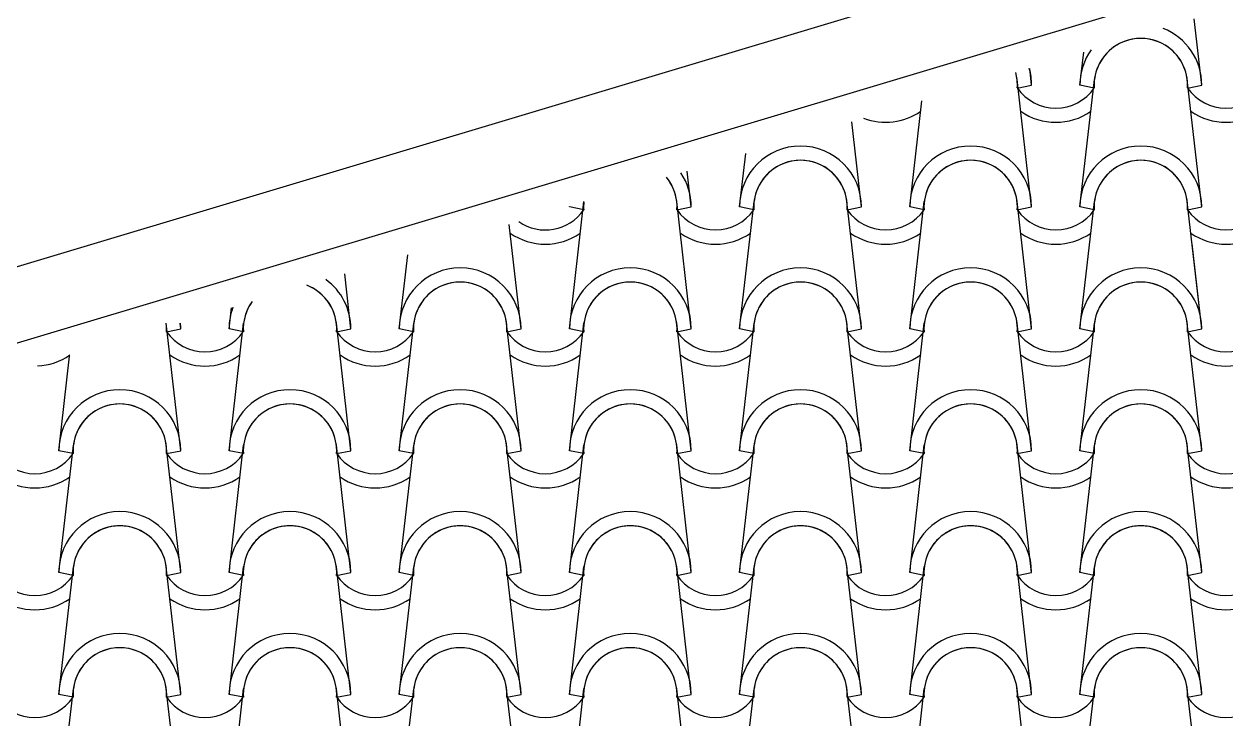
# Model space of a CAD drawing. Header units: millimetres. Extents: x -255 to 41745, y 236 to 29936.
# Drawn here: x 24328 to 25561, y 25630 to 26343 of the extents above; entities that cross this region are included whole.
import ezdxf

# ---------------------------------------------------------------- set-up
doc = ezdxf.new("R2010")
doc.units = ezdxf.units.MM
doc.layers.add('1', color=1, linetype='Continuous')
doc.layers.add('CALIDADES', color=7, linetype='Continuous')

msp = doc.modelspace()

# ---------------------------------------------------------------- linework, layer by layer
at = {"layer": '1'}
for p, q in [((25535.8, 26280.6), (25528.1, 26348.4)), ((25535.8, 26280.6), (25528.1, 26348.4)), ((25410.8, 26280.6), (25414.7, 26314.3)), ((25410.8, 26280.6), (25414.7, 26314.3)), ((25361.3, 26280.6), (25359.3, 26297.7)), ((25361.3, 26280.6), (25359.3, 26297.7)), ((25361.3, 26155.6), (25346.4, 26286.3)), ((25361.3, 26155.6), (25346.4, 26286.3)), ((25346.6, 26277.6), (25361.3, 26280.6)), ((25346.6, 26277.6), (25361.3, 26280.6)), ((25346.6, 26277.6), (25361.3, 26280.6)), ((25346.6, 26277.6), (25361.3, 26280.6)), ((25410.8, 26155.6), (25425.7, 26286.3)), ((25410.8, 26155.6), (25425.7, 26286.3)), ((25425.5, 26277.6), (25410.8, 26280.6)), ((25425.5, 26277.6), (25410.8, 26280.6)), ((25425.5, 26277.6), (25410.8, 26280.6)), ((25425.5, 26277.6), (25410.8, 26280.6)), ((25535.8, 26155.6), (25520.9, 26286.3)), ((25535.8, 26155.6), (25520.9, 26286.3)), ((25521.1, 26277.6), (25535.8, 26280.6)), ((25521.1, 26277.6), (25535.8, 26280.6)), ((25521.1, 26277.6), (25535.8, 26280.6)), ((25521.1, 26277.6), (25535.8, 26280.6)), ((25236.3, 26155.6), (25248.8, 26264.6)), ((25236.3, 26155.6), (25248.8, 26264.6)), ((25186.8, 26155.6), (25176.8, 26243)), ((25186.8, 26155.6), (25176.8, 26243)), ((25061.8, 26155.6), (25068.1, 26210.3)), ((25061.8, 26155.6), (25068.1, 26210.3)), ((25012.3, 26155.6), (25008.1, 26192.4)), ((25012.3, 26155.6), (25008.1, 26192.4)), ((24887.3, 26030.6), (24902.2, 26161.3)), ((24887.3, 26030.6), (24902.2, 26161.3)), ((24887.3, 26155.6), (24887.4, 26156.1)), ((24887.3, 26155.6), (24887.4, 26156.1)), ((24902, 26152.6), (24887.3, 26155.6)), ((24902, 26152.6), (24887.3, 26155.6)), ((24902, 26152.6), (24887.3, 26155.6)), ((24902, 26152.6), (24887.3, 26155.6)), ((25012.3, 26030.6), (24997.4, 26161.3)), ((25012.3, 26030.6), (24997.4, 26161.3)), ((24997.6, 26152.6), (25012.3, 26155.6)), ((24997.6, 26152.6), (25012.3, 26155.6)), ((24997.6, 26152.6), (25012.3, 26155.6)), ((24997.6, 26152.6), (25012.3, 26155.6)), ((25061.8, 26030.6), (25076.7, 26161.3)), ((25061.8, 26030.6), (25076.7, 26161.3)), ((25076.5, 26152.6), (25061.8, 26155.6)), ((25076.5, 26152.6), (25061.8, 26155.6)), ((25076.5, 26152.6), (25061.8, 26155.6)), ((25076.5, 26152.6), (25061.8, 26155.6)), ((25186.8, 26030.6), (25171.9, 26161.3)), ((25186.8, 26030.6), (25171.9, 26161.3)), ((25172.1, 26152.6), (25186.8, 26155.6)), ((25172.1, 26152.6), (25186.8, 26155.6)), ((25172.1, 26152.6), (25186.8, 26155.6)), ((25172.1, 26152.6), (25186.8, 26155.6)), ((25236.3, 26030.6), (25251.2, 26161.3)), ((25236.3, 26030.6), (25251.2, 26161.3)), ((25251, 26152.6), (25236.3, 26155.6)), ((25251, 26152.6), (25236.3, 26155.6)), ((25251, 26152.6), (25236.3, 26155.6)), ((25251, 26152.6), (25236.3, 26155.6)), ((25361.3, 26030.6), (25346.4, 26161.3)), ((25361.3, 26030.6), (25346.4, 26161.3)), ((25346.6, 26152.6), (25361.3, 26155.6)), ((25346.6, 26152.6), (25361.3, 26155.6)), ((25346.6, 26152.6), (25361.3, 26155.6)), ((25346.6, 26152.6), (25361.3, 26155.6)), ((25410.8, 26030.6), (25425.7, 26161.3)), ((25410.8, 26030.6), (25425.7, 26161.3)), ((25425.5, 26152.6), (25410.8, 26155.6)), ((25425.5, 26152.6), (25410.8, 26155.6)), ((25425.5, 26152.6), (25410.8, 26155.6)), ((25425.5, 26152.6), (25410.8, 26155.6)), ((25535.8, 26030.6), (25520.9, 26161.3)), ((25535.8, 26030.6), (25520.9, 26161.3)), ((25521.1, 26152.6), (25535.8, 26155.6)), ((25521.1, 26152.6), (25535.8, 26155.6)), ((25521.1, 26152.6), (25535.8, 26155.6)), ((25521.1, 26152.6), (25535.8, 26155.6)), ((24837.8, 26030.6), (24825.6, 26137.6)), ((25535.8, 26030.6), (25525.9, 26117.6)), ((24712.8, 26030.6), (24721.5, 26106.4)), ((24663.3, 26030.6), (24656.9, 26087)), ((24538.3, 26030.6), (24540.8, 26052.2)), ((24538.3, 26030.6), (24540.8, 26052.2)), ((24488.8, 25905.6), (24473.9, 26036.3)), ((24474.1, 26027.6), (24488.8, 26030.6)), ((24474.1, 26027.6), (24488.8, 26030.6)), ((24474.1, 26027.6), (24488.8, 26030.6)), ((24488.8, 26030.6), (24488.1, 26036.4)), ((24488.8, 26030.6), (24488.1, 26036.4)), ((24538.3, 25905.6), (24553.2, 26036.3)), ((24553, 26027.6), (24538.3, 26030.6)), ((24553, 26027.6), (24538.3, 26030.6)), ((24553, 26027.6), (24538.3, 26030.6)), ((24663.3, 25905.6), (24648.4, 26036.3)), ((24648.6, 26027.6), (24663.3, 26030.6)), ((24648.6, 26027.6), (24663.3, 26030.6)), ((24648.6, 26027.6), (24663.3, 26030.6)), ((24712.8, 25905.6), (24727.7, 26036.3)), ((24727.5, 26027.6), (24712.8, 26030.6)), ((24727.5, 26027.6), (24712.8, 26030.6)), ((24727.5, 26027.6), (24712.8, 26030.6)), ((24837.8, 25905.6), (24822.9, 26036.3)), ((24823.1, 26027.6), (24837.8, 26030.6)), ((24823.1, 26027.6), (24837.8, 26030.6)), ((24823.1, 26027.6), (24837.8, 26030.6)), ((24887.3, 25905.6), (24902.2, 26036.3)), ((24902, 26027.6), (24887.3, 26030.6)), ((24902, 26027.6), (24887.3, 26030.6)), ((24902, 26027.6), (24887.3, 26030.6)), ((24902, 26027.6), (24887.3, 26030.6)), ((24902, 26027.6), (24887.3, 26030.6)), ((25012.3, 25905.6), (24997.4, 26036.3)), ((24997.6, 26027.6), (25012.3, 26030.6)), ((24997.6, 26027.6), (25012.3, 26030.6)), ((24997.6, 26027.6), (25012.3, 26030.6)), ((24997.6, 26027.6), (25012.3, 26030.6)), ((24997.6, 26027.6), (25012.3, 26030.6)), ((25061.8, 25905.6), (25076.7, 26036.3)), ((25076.5, 26027.6), (25061.8, 26030.6)), ((25076.5, 26027.6), (25061.8, 26030.6)), ((25076.5, 26027.6), (25061.8, 26030.6)), ((25076.5, 26027.6), (25061.8, 26030.6)), ((25076.5, 26027.6), (25061.8, 26030.6)), ((25186.8, 25905.6), (25171.9, 26036.3)), ((25172.1, 26027.6), (25186.8, 26030.6)), ((25172.1, 26027.6), (25186.8, 26030.6)), ((25172.1, 26027.6), (25186.8, 26030.6)), ((25172.1, 26027.6), (25186.8, 26030.6)), ((25172.1, 26027.6), (25186.8, 26030.6)), ((25236.3, 25905.6), (25251.2, 26036.3)), ((25251, 26027.6), (25236.3, 26030.6)), ((25251, 26027.6), (25236.3, 26030.6)), ((25251, 26027.6), (25236.3, 26030.6)), ((25251, 26027.6), (25236.3, 26030.6)), ((25251, 26027.6), (25236.3, 26030.6)), ((25361.3, 25905.6), (25346.4, 26036.3)), ((25346.6, 26027.6), (25361.3, 26030.6)), ((25346.6, 26027.6), (25361.3, 26030.6)), ((25346.6, 26027.6), (25361.3, 26030.6)), ((25346.6, 26027.6), (25361.3, 26030.6)), ((25346.6, 26027.6), (25361.3, 26030.6)), ((25410.8, 25905.6), (25425.7, 26036.3)), ((25425.5, 26027.6), (25410.8, 26030.6)), ((25425.5, 26027.6), (25410.8, 26030.6)), ((25425.5, 26027.6), (25410.8, 26030.6)), ((25425.5, 26027.6), (25410.8, 26030.6)), ((25425.5, 26027.6), (25410.8, 26030.6)), ((25535.8, 25905.6), (25520.9, 26036.3)), ((25521.1, 26027.6), (25535.8, 26030.6)), ((25521.1, 26027.6), (25535.8, 26030.6)), ((25521.1, 26027.6), (25535.8, 26030.6)), ((25521.1, 26027.6), (25535.8, 26030.6)), ((25521.1, 26027.6), (25535.8, 26030.6)), ((24363.8, 25905.6), (24374.8, 26002.4)), ((24363.8, 25780.6), (24378.7, 25911.3)), ((24488.8, 25780.6), (24473.9, 25911.3)), ((24538.3, 25780.6), (24553.2, 25911.3)), ((24663.3, 25780.6), (24648.4, 25911.3)), ((24712.8, 25780.6), (24727.7, 25911.3)), ((24837.8, 25780.6), (24822.9, 25911.3)), ((24887.3, 25780.6), (24902.2, 25911.3)), ((25012.3, 25780.6), (24997.4, 25911.3)), ((25061.8, 25780.6), (25076.7, 25911.3)), ((25186.8, 25780.6), (25171.9, 25911.3)), ((25236.3, 25780.6), (25251.2, 25911.3)), ((25361.3, 25780.6), (25346.4, 25911.3)), ((25410.8, 25780.6), (25425.7, 25911.3)), ((25535.8, 25780.6), (25520.9, 25911.3)), ((24378.5, 25902.6), (24363.8, 25905.6)), ((24378.5, 25902.6), (24363.8, 25905.6)), ((24474.1, 25902.6), (24488.8, 25905.6)), ((24474.1, 25902.6), (24488.8, 25905.6)), ((24553, 25902.6), (24538.3, 25905.6)), ((24553, 25902.6), (24538.3, 25905.6)), ((24648.6, 25902.6), (24663.3, 25905.6)), ((24648.6, 25902.6), (24663.3, 25905.6)), ((24727.5, 25902.6), (24712.8, 25905.6)), ((24727.5, 25902.6), (24712.8, 25905.6)), ((24823.1, 25902.6), (24837.8, 25905.6)), ((24823.1, 25902.6), (24837.8, 25905.6)), ((24902, 25902.6), (24887.3, 25905.6)), ((24902, 25902.6), (24887.3, 25905.6)), ((24997.6, 25902.6), (25012.3, 25905.6)), ((24997.6, 25902.6), (25012.3, 25905.6)), ((25076.5, 25902.6), (25061.8, 25905.6)), ((25076.5, 25902.6), (25061.8, 25905.6)), ((25172.1, 25902.6), (25186.8, 25905.6)), ((25172.1, 25902.6), (25186.8, 25905.6)), ((25251, 25902.6), (25236.3, 25905.6)), ((25251, 25902.6), (25236.3, 25905.6)), ((25346.6, 25902.6), (25361.3, 25905.6)), ((25346.6, 25902.6), (25361.3, 25905.6)), ((25425.5, 25902.6), (25410.8, 25905.6)), ((25425.5, 25902.6), (25410.8, 25905.6)), ((25521.1, 25902.6), (25535.8, 25905.6)), ((25521.1, 25902.6), (25535.8, 25905.6)), ((24363.8, 25655.6), (24378.7, 25786.3)), ((24488.8, 25655.6), (24473.9, 25786.3)), ((24538.3, 25655.6), (24553.2, 25786.3)), ((24663.3, 25655.6), (24648.4, 25786.3)), ((24712.8, 25655.6), (24727.7, 25786.3)), ((24837.8, 25655.6), (24822.9, 25786.3)), ((24887.3, 25655.6), (24902.2, 25786.3)), ((25012.3, 25655.6), (24997.4, 25786.3)), ((25061.8, 25655.6), (25076.7, 25786.3)), ((25186.8, 25655.6), (25171.9, 25786.3)), ((25236.3, 25655.6), (25251.2, 25786.3)), ((25361.3, 25655.6), (25346.4, 25786.3)), ((25410.8, 25655.6), (25425.7, 25786.3)), ((25535.8, 25655.6), (25520.9, 25786.3)), ((24378.5, 25777.6), (24363.8, 25780.6)), ((24378.5, 25777.6), (24363.8, 25780.6)), ((24474.1, 25777.6), (24488.8, 25780.6)), ((24474.1, 25777.6), (24488.8, 25780.6)), ((24553, 25777.6), (24538.3, 25780.6)), ((24553, 25777.6), (24538.3, 25780.6)), ((24648.6, 25777.6), (24663.3, 25780.6)), ((24648.6, 25777.6), (24663.3, 25780.6)), ((24727.5, 25777.6), (24712.8, 25780.6)), ((24727.5, 25777.6), (24712.8, 25780.6)), ((24823.1, 25777.6), (24837.8, 25780.6)), ((24823.1, 25777.6), (24837.8, 25780.6)), ((24902, 25777.6), (24887.3, 25780.6)), ((24902, 25777.6), (24887.3, 25780.6)), ((24997.6, 25777.6), (25012.3, 25780.6)), ((24997.6, 25777.6), (25012.3, 25780.6)), ((25076.5, 25777.6), (25061.8, 25780.6)), ((25076.5, 25777.6), (25061.8, 25780.6)), ((25172.1, 25777.6), (25186.8, 25780.6)), ((25172.1, 25777.6), (25186.8, 25780.6)), ((25251, 25777.6), (25236.3, 25780.6)), ((25251, 25777.6), (25236.3, 25780.6)), ((25346.6, 25777.6), (25361.3, 25780.6)), ((25346.6, 25777.6), (25361.3, 25780.6)), ((25425.5, 25777.6), (25410.8, 25780.6)), ((25425.5, 25777.6), (25410.8, 25780.6)), ((25521.1, 25777.6), (25535.8, 25780.6)), ((25521.1, 25777.6), (25535.8, 25780.6)), ((24363.8, 25530.6), (24378.7, 25661.3)), ((24488.8, 25530.6), (24473.9, 25661.3)), ((24538.3, 25530.6), (24553.2, 25661.3)), ((24663.3, 25530.6), (24648.4, 25661.3)), ((24712.8, 25530.6), (24727.7, 25661.3)), ((24837.8, 25530.6), (24822.9, 25661.3)), ((24887.3, 25530.6), (24902.2, 25661.3)), ((25012.3, 25530.6), (24997.4, 25661.3)), ((25061.8, 25530.6), (25076.7, 25661.3)), ((25186.8, 25530.6), (25171.9, 25661.3)), ((25236.3, 25530.6), (25251.2, 25661.3)), ((25361.3, 25530.6), (25346.4, 25661.3)), ((25410.8, 25530.6), (25425.7, 25661.3)), ((25535.8, 25530.6), (25520.9, 25661.3)), ((24378.5, 25652.6), (24363.8, 25655.6)), ((24378.5, 25652.6), (24363.8, 25655.6)), ((24474.1, 25652.6), (24488.8, 25655.6)), ((24474.1, 25652.6), (24488.8, 25655.6)), ((24553, 25652.6), (24538.3, 25655.6)), ((24553, 25652.6), (24538.3, 25655.6)), ((24648.6, 25652.6), (24663.3, 25655.6)), ((24648.6, 25652.6), (24663.3, 25655.6)), ((24727.5, 25652.6), (24712.8, 25655.6)), ((24727.5, 25652.6), (24712.8, 25655.6)), ((24823.1, 25652.6), (24837.8, 25655.6)), ((24823.1, 25652.6), (24837.8, 25655.6)), ((24902, 25652.6), (24887.3, 25655.6)), ((24902, 25652.6), (24887.3, 25655.6)), ((24997.6, 25652.6), (25012.3, 25655.6)), ((24997.6, 25652.6), (25012.3, 25655.6)), ((25076.5, 25652.6), (25061.8, 25655.6)), ((25076.5, 25652.6), (25061.8, 25655.6)), ((25172.1, 25652.6), (25186.8, 25655.6)), ((25172.1, 25652.6), (25186.8, 25655.6)), ((25251, 25652.6), (25236.3, 25655.6)), ((25251, 25652.6), (25236.3, 25655.6)), ((25346.6, 25652.6), (25361.3, 25655.6)), ((25346.6, 25652.6), (25361.3, 25655.6)), ((25425.5, 25652.6), (25410.8, 25655.6)), ((25425.5, 25652.6), (25410.8, 25655.6)), ((25521.1, 25652.6), (25535.8, 25655.6)), ((25521.1, 25652.6), (25535.8, 25655.6))]:
    msp.add_line(p, q, dxfattribs=at)
for centre, radius, start, end in [((25473.3, 26280.6), 62.5, 0, 68.6326), ((25473.3, 26280.6), 62.5, 0, 68.6326), ((25473.3, 26280.6), 62.5, 0, 68.6326), ((25473.3, 26280.6), 62.5, 0, 68.6326), ((25473.3, 26280.6), 47.9, 356.4887, 183.5113), ((25473.3, 26280.6), 47.9, 356.4887, 183.5113), ((25473.3, 26280.6), 47.9, 356.4887, 183.5113), ((25473.3, 26280.6), 47.9, 356.4887, 183.5113), ((25473.3, 26280.6), 47.9, 6.838, 173.162), ((25473.3, 26280.6), 47.9, 6.838, 173.162), ((25473.3, 26280.6), 62.5, 144.7659, 180), ((25473.3, 26280.6), 62.5, 144.7659, 180), ((25473.3, 26280.6), 62.5, 144.7659, 180), ((25473.3, 26280.6), 62.5, 144.7659, 180), ((25298.8, 26280.6), 47.9, 6.838, 15.5784), ((25298.8, 26280.6), 47.9, 356.4887, 15.5784), ((25298.8, 26280.6), 47.9, 356.4887, 15.5784), ((25298.8, 26280.6), 47.9, 6.838, 15.5784), ((25298.8, 26280.6), 47.9, 356.4887, 15.5784), ((25298.8, 26280.6), 47.9, 356.4887, 15.5784), ((25298.8, 26280.6), 62.5, 0, 15.8399), ((25298.8, 26280.6), 62.5, 0, 15.8399), ((25298.8, 26280.6), 62.5, 0, 15.8399), ((25298.8, 26280.6), 62.5, 0, 15.8399), ((25386.1, 26304.9), 47.9, 214.756, 325.244), ((25386.1, 26304.9), 47.9, 214.756, 325.244), ((25386.1, 26304.9), 47.9, 214.756, 325.244), ((25386.1, 26304.9), 47.9, 214.756, 325.244), ((25560.6, 26304.9), 47.9, 214.756, 325.244), ((25560.6, 26304.9), 47.9, 214.756, 325.244), ((25560.6, 26304.9), 47.9, 214.756, 325.244), ((25560.6, 26304.9), 47.9, 214.756, 325.244), ((25211.6, 26304.9), 62.5, 248.8414, 305.0692), ((25211.6, 26304.9), 62.5, 248.8414, 305.0692), ((25386.1, 26304.9), 62.5, 234.9308, 305.0692), ((25386.1, 26304.9), 62.5, 234.9308, 305.0692), ((25560.6, 26304.9), 62.5, 234.9308, 305.0692), ((25560.6, 26304.9), 62.5, 234.9308, 305.0692), ((25124.3, 26155.6), 62.5, 0, 180), ((25124.3, 26155.6), 62.5, 0, 180), ((25124.3, 26155.6), 62.5, 0, 180), ((25124.3, 26155.6), 62.5, 0, 180), ((25298.8, 26155.6), 62.5, 0, 180), ((25298.8, 26155.6), 62.5, 0, 180), ((25298.8, 26155.6), 62.5, 0, 180), ((25298.8, 26155.6), 62.5, 0, 180), ((25473.3, 26155.6), 62.5, 0, 180), ((25473.3, 26155.6), 62.5, 0, 180), ((25473.3, 26155.6), 62.5, 0, 180), ((25473.3, 26155.6), 62.5, 0, 180), ((25124.3, 26155.6), 47.9, 356.4887, 183.5113), ((25124.3, 26155.6), 47.9, 356.4887, 183.5113), ((25124.3, 26155.6), 47.9, 356.4887, 183.5113), ((25124.3, 26155.6), 47.9, 356.4887, 183.5113), ((25124.3, 26155.6), 47.9, 6.838, 173.162), ((25124.3, 26155.6), 47.9, 6.838, 173.162), ((25298.8, 26155.6), 47.9, 356.4887, 183.5113), ((25298.8, 26155.6), 47.9, 356.4887, 183.5113), ((25298.8, 26155.6), 47.9, 356.4887, 183.5113), ((25298.8, 26155.6), 47.9, 356.4887, 183.5113), ((25298.8, 26155.6), 47.9, 6.838, 173.162), ((25298.8, 26155.6), 47.9, 6.838, 173.162), ((25473.3, 26155.6), 47.9, 356.4887, 183.5113), ((25473.3, 26155.6), 47.9, 356.4887, 183.5113), ((25473.3, 26155.6), 47.9, 356.4887, 183.5113), ((25473.3, 26155.6), 47.9, 356.4887, 183.5113), ((25473.3, 26155.6), 47.9, 6.838, 173.162), ((25473.3, 26155.6), 47.9, 6.838, 173.162), ((24949.8, 26155.6), 62.5, 0, 33.9211), ((24949.8, 26155.6), 62.5, 0, 33.9211), ((24949.8, 26155.6), 62.5, 0, 33.9211), ((24949.8, 26155.6), 62.5, 0, 33.9211), ((24949.8, 26155.6), 47.9, 6.838, 39.4163), ((24949.8, 26155.6), 47.9, 6.838, 39.4163), ((24949.8, 26155.6), 47.9, 356.4887, 39.4163), ((24949.8, 26155.6), 47.9, 356.4887, 39.4163), ((24949.8, 26155.6), 47.9, 356.4887, 39.4163), ((24949.8, 26155.6), 47.9, 356.4887, 39.4163), ((24949.8, 26155.6), 62.5, 179.4774, 180), ((24949.8, 26155.6), 62.5, 179.4774, 180), ((24949.8, 26155.6), 62.5, 179.4774, 180), ((24949.8, 26155.6), 62.5, 179.4774, 180), ((24949.8, 26155.6), 47.9, 173.9821, 183.5113), ((24949.8, 26155.6), 47.9, 173.9821, 183.5113), ((24949.8, 26155.6), 47.9, 173.9821, 183.5113), ((24949.8, 26155.6), 47.9, 173.9821, 183.5113), ((24862.6, 26179.9), 47.9, 235.3144, 325.244), ((24862.6, 26179.9), 47.9, 235.3144, 325.244), ((25037.1, 26179.9), 47.9, 214.756, 325.244), ((25037.1, 26179.9), 47.9, 214.756, 325.244), ((25037.1, 26179.9), 47.9, 214.756, 325.244), ((25037.1, 26179.9), 47.9, 214.756, 325.244), ((25211.6, 26179.9), 47.9, 214.756, 325.244), ((25211.6, 26179.9), 47.9, 214.756, 325.244), ((25211.6, 26179.9), 47.9, 214.756, 325.244), ((25211.6, 26179.9), 47.9, 214.756, 325.244), ((25386.1, 26179.9), 47.9, 214.756, 325.244), ((25386.1, 26179.9), 47.9, 214.756, 325.244), ((25386.1, 26179.9), 47.9, 214.756, 325.244), ((25386.1, 26179.9), 47.9, 214.756, 325.244), ((25560.6, 26179.9), 47.9, 214.756, 325.244), ((25560.6, 26179.9), 47.9, 214.756, 325.244), ((25560.6, 26179.9), 47.9, 214.756, 325.244), ((25560.6, 26179.9), 47.9, 214.756, 325.244), ((24862.6, 26179.9), 62.5, 234.9308, 305.0692), ((25037.1, 26179.9), 62.5, 234.9308, 305.0692), ((25037.1, 26179.9), 62.5, 234.9308, 305.0692), ((25211.6, 26179.9), 62.5, 234.9308, 305.0692), ((25211.6, 26179.9), 62.5, 234.9308, 305.0692), ((25386.1, 26179.9), 62.5, 234.9308, 305.0692), ((25386.1, 26179.9), 62.5, 234.9308, 305.0692), ((25560.6, 26179.9), 62.5, 234.9308, 305.0692), ((25560.6, 26179.9), 62.5, 234.9308, 305.0692), ((24775.3, 26030.6), 62.5, 0, 180), ((24775.3, 26030.6), 62.5, 0, 180), ((24775.3, 26030.6), 62.5, 0, 180), ((24949.8, 26030.6), 62.5, 0, 180), ((24949.8, 26030.6), 62.5, 0, 180), ((24949.8, 26030.6), 62.5, 0, 180), ((24949.8, 26030.6), 62.5, 0, 180), ((24949.8, 26030.6), 62.5, 0, 180), ((25124.3, 26030.6), 62.5, 0, 180), ((25124.3, 26030.6), 62.5, 0, 180), ((25124.3, 26030.6), 62.5, 0, 180), ((25124.3, 26030.6), 62.5, 0, 180), ((25124.3, 26030.6), 62.5, 0, 180), ((25298.8, 26030.6), 62.5, 0, 180), ((25298.8, 26030.6), 62.5, 0, 180), ((25298.8, 26030.6), 62.5, 0, 180), ((25298.8, 26030.6), 62.5, 0, 180), ((25298.8, 26030.6), 62.5, 0, 180), ((25473.3, 26030.6), 62.5, 0, 180), ((25473.3, 26030.6), 62.5, 0, 180), ((25473.3, 26030.6), 62.5, 0, 180), ((25473.3, 26030.6), 62.5, 0, 180), ((25473.3, 26030.6), 62.5, 0, 180), ((24600.8, 26030.6), 62.5, 0, 54.0824), ((24600.8, 26030.6), 62.5, 0, 54.0824), ((24600.8, 26030.6), 62.5, 0, 54.0824), ((24600.8, 26030.6), 47.9, 356.4887, 69.0649), ((24600.8, 26030.6), 47.9, 356.4887, 69.0649), ((24600.8, 26030.6), 47.9, 356.4887, 69.0649), ((24600.8, 26030.6), 47.9, 6.838, 69.0649), ((24775.3, 26030.6), 47.9, 356.4887, 183.5113), ((24775.3, 26030.6), 47.9, 356.4887, 183.5113), ((24775.3, 26030.6), 47.9, 356.4887, 183.5113), ((24775.3, 26030.6), 47.9, 6.838, 173.162), ((24949.8, 26030.6), 47.9, 356.4887, 183.5113), ((24949.8, 26030.6), 47.9, 356.4887, 183.5113), ((24949.8, 26030.6), 47.9, 356.4887, 183.5113), ((24949.8, 26030.6), 47.9, 356.4887, 183.5113), ((24949.8, 26030.6), 47.9, 356.4887, 183.5113), ((24949.8, 26030.6), 47.9, 6.838, 173.162), ((24949.8, 26030.6), 47.9, 6.838, 173.162), ((25124.3, 26030.6), 47.9, 356.4887, 183.5113), ((25124.3, 26030.6), 47.9, 356.4887, 183.5113), ((25124.3, 26030.6), 47.9, 356.4887, 183.5113), ((25124.3, 26030.6), 47.9, 356.4887, 183.5113), ((25124.3, 26030.6), 47.9, 356.4887, 183.5113), ((25124.3, 26030.6), 47.9, 6.838, 173.162), ((25124.3, 26030.6), 47.9, 6.838, 173.162), ((25298.8, 26030.6), 47.9, 356.4887, 183.5113), ((25298.8, 26030.6), 47.9, 356.4887, 183.5113), ((25298.8, 26030.6), 47.9, 356.4887, 183.5113), ((25298.8, 26030.6), 47.9, 356.4887, 183.5113), ((25298.8, 26030.6), 47.9, 356.4887, 183.5113), ((25298.8, 26030.6), 47.9, 6.838, 173.162), ((25298.8, 26030.6), 47.9, 6.838, 173.162), ((25473.3, 26030.6), 47.9, 356.4887, 183.5113), ((25473.3, 26030.6), 47.9, 356.4887, 183.5113), ((25473.3, 26030.6), 47.9, 356.4887, 183.5113), ((25473.3, 26030.6), 47.9, 356.4887, 183.5113), ((25473.3, 26030.6), 47.9, 356.4887, 183.5113), ((25473.3, 26030.6), 47.9, 6.838, 173.162), ((25473.3, 26030.6), 47.9, 6.838, 173.162), ((24600.8, 26030.6), 47.9, 144.3336, 183.5113), ((24600.8, 26030.6), 47.9, 144.3336, 183.5113), ((24600.8, 26030.6), 47.9, 144.3336, 183.5113), ((24600.8, 26030.6), 47.9, 144.3336, 173.162), ((24600.8, 26030.6), 62.5, 159.3161, 180), ((24600.8, 26030.6), 62.5, 159.3161, 180), ((24600.8, 26030.6), 62.5, 159.3161, 180), ((24426.3, 26030.6), 47.9, 356.4887, 1.9527), ((24426.3, 26030.6), 47.9, 356.4887, 1.9527), ((24426.3, 26030.6), 47.9, 356.4887, 1.9527), ((24426.3, 26030.6), 62.5, 0, 5.4458), ((24426.3, 26030.6), 62.5, 0, 5.4458), ((24426.3, 26030.6), 62.5, 0, 5.4458), ((24513.6, 26054.9), 47.9, 214.756, 325.244), ((24513.6, 26054.9), 47.9, 214.756, 325.244), ((24513.6, 26054.9), 47.9, 214.756, 325.244), ((24688.1, 26054.9), 47.9, 214.756, 325.244), ((24688.1, 26054.9), 47.9, 214.756, 325.244), ((24688.1, 26054.9), 47.9, 214.756, 325.244), ((24862.6, 26054.9), 47.9, 214.756, 325.244), ((24862.6, 26054.9), 47.9, 214.756, 325.244), ((24862.6, 26054.9), 47.9, 214.756, 325.244), ((25037.1, 26054.9), 47.9, 214.756, 325.244), ((25037.1, 26054.9), 47.9, 214.756, 325.244), ((25037.1, 26054.9), 47.9, 214.756, 325.244), ((25037.1, 26054.9), 47.9, 214.756, 325.244), ((25037.1, 26054.9), 47.9, 214.756, 325.244), ((25211.6, 26054.9), 47.9, 214.756, 325.244), ((25211.6, 26054.9), 47.9, 214.756, 325.244), ((25211.6, 26054.9), 47.9, 214.756, 325.244), ((25211.6, 26054.9), 47.9, 214.756, 325.244), ((25211.6, 26054.9), 47.9, 214.756, 325.244), ((25386.1, 26054.9), 47.9, 214.756, 325.244), ((25386.1, 26054.9), 47.9, 214.756, 325.244), ((25386.1, 26054.9), 47.9, 214.756, 325.244), ((25386.1, 26054.9), 47.9, 214.756, 325.244), ((25386.1, 26054.9), 47.9, 214.756, 325.244), ((25560.6, 26054.9), 47.9, 214.756, 325.244), ((25560.6, 26054.9), 47.9, 214.756, 325.244), ((25560.6, 26054.9), 47.9, 214.756, 325.244), ((25560.6, 26054.9), 47.9, 214.756, 325.244), ((25560.6, 26054.9), 47.9, 214.756, 325.244), ((24339.1, 26054.9), 62.5, 272.5561, 305.0692), ((24513.6, 26054.9), 62.5, 234.9308, 305.0692), ((24688.1, 26054.9), 62.5, 234.9308, 305.0692), ((24862.6, 26054.9), 62.5, 234.9308, 305.0692), ((25037.1, 26054.9), 62.5, 234.9308, 305.0692), ((25037.1, 26054.9), 62.5, 234.9308, 305.0692), ((25211.6, 26054.9), 62.5, 234.9308, 305.0692), ((25211.6, 26054.9), 62.5, 234.9308, 305.0692), ((25386.1, 26054.9), 62.5, 234.9308, 305.0692), ((25386.1, 26054.9), 62.5, 234.9308, 305.0692), ((25560.6, 26054.9), 62.5, 234.9308, 305.0692), ((25560.6, 26054.9), 62.5, 234.9308, 305.0692), ((24426.3, 25905.6), 62.5, 0, 180), ((24426.3, 25905.6), 62.5, 0, 180), ((24600.8, 25905.6), 62.5, 0, 180), ((24600.8, 25905.6), 62.5, 0, 180), ((24775.3, 25905.6), 62.5, 0, 180), ((24775.3, 25905.6), 62.5, 0, 180), ((24949.8, 25905.6), 62.5, 0, 180), ((24949.8, 25905.6), 62.5, 0, 180), ((25124.3, 25905.6), 62.5, 0, 180), ((25124.3, 25905.6), 62.5, 0, 180), ((25298.8, 25905.6), 62.5, 0, 180), ((25298.8, 25905.6), 62.5, 0, 180), ((25473.3, 25905.6), 62.5, 0, 180), ((25473.3, 25905.6), 62.5, 0, 180), ((24426.3, 25905.6), 47.9, 356.4887, 183.5113), ((24426.3, 25905.6), 47.9, 356.4887, 183.5113), ((24426.3, 25905.6), 47.9, 6.838, 173.162), ((24600.8, 25905.6), 47.9, 356.4887, 183.5113), ((24600.8, 25905.6), 47.9, 356.4887, 183.5113), ((24600.8, 25905.6), 47.9, 6.838, 173.162), ((24775.3, 25905.6), 47.9, 356.4887, 183.5113), ((24775.3, 25905.6), 47.9, 356.4887, 183.5113), ((24775.3, 25905.6), 47.9, 6.838, 173.162), ((24949.8, 25905.6), 47.9, 356.4887, 183.5113), ((24949.8, 25905.6), 47.9, 356.4887, 183.5113), ((24949.8, 25905.6), 47.9, 6.838, 173.162), ((25124.3, 25905.6), 47.9, 356.4887, 183.5113), ((25124.3, 25905.6), 47.9, 356.4887, 183.5113), ((25124.3, 25905.6), 47.9, 6.838, 173.162), ((25298.8, 25905.6), 47.9, 356.4887, 183.5113), ((25298.8, 25905.6), 47.9, 356.4887, 183.5113), ((25298.8, 25905.6), 47.9, 6.838, 173.162), ((25473.3, 25905.6), 47.9, 356.4887, 183.5113), ((25473.3, 25905.6), 47.9, 356.4887, 183.5113), ((25473.3, 25905.6), 47.9, 6.838, 173.162), ((24339.1, 25929.9), 47.9, 214.756, 325.244), ((24339.1, 25929.9), 47.9, 214.756, 325.244), ((24513.6, 25929.9), 47.9, 214.756, 325.244), ((24513.6, 25929.9), 47.9, 214.756, 325.244), ((24688.1, 25929.9), 47.9, 214.756, 325.244), ((24688.1, 25929.9), 47.9, 214.756, 325.244), ((24862.6, 25929.9), 47.9, 214.756, 325.244), ((24862.6, 25929.9), 47.9, 214.756, 325.244), ((25037.1, 25929.9), 47.9, 214.756, 325.244), ((25037.1, 25929.9), 47.9, 214.756, 325.244), ((25211.6, 25929.9), 47.9, 214.756, 325.244), ((25211.6, 25929.9), 47.9, 214.756, 325.244), ((25386.1, 25929.9), 47.9, 214.756, 325.244), ((25386.1, 25929.9), 47.9, 214.756, 325.244), ((25560.6, 25929.9), 47.9, 214.756, 325.244), ((25560.6, 25929.9), 47.9, 214.756, 325.244), ((24339.1, 25929.9), 62.5, 234.9308, 305.0692), ((24513.6, 25929.9), 62.5, 234.9308, 305.0692), ((24688.1, 25929.9), 62.5, 234.9308, 305.0692), ((24862.6, 25929.9), 62.5, 234.9308, 305.0692), ((25037.1, 25929.9), 62.5, 234.9308, 305.0692), ((25211.6, 25929.9), 62.5, 234.9308, 305.0692), ((25386.1, 25929.9), 62.5, 234.9308, 305.0692), ((25560.6, 25929.9), 62.5, 234.9308, 305.0692), ((24426.3, 25780.6), 62.5, 0, 180), ((24426.3, 25780.6), 62.5, 0, 180), ((24600.8, 25780.6), 62.5, 0, 180), ((24600.8, 25780.6), 62.5, 0, 180), ((24775.3, 25780.6), 62.5, 0, 180), ((24775.3, 25780.6), 62.5, 0, 180), ((24949.8, 25780.6), 62.5, 0, 180), ((24949.8, 25780.6), 62.5, 0, 180), ((25124.3, 25780.6), 62.5, 0, 180), ((25124.3, 25780.6), 62.5, 0, 180), ((25298.8, 25780.6), 62.5, 0, 180), ((25298.8, 25780.6), 62.5, 0, 180), ((25473.3, 25780.6), 62.5, 0, 180), ((25473.3, 25780.6), 62.5, 0, 180), ((24426.3, 25780.6), 47.9, 356.4887, 183.5113), ((24426.3, 25780.6), 47.9, 356.4887, 183.5113), ((24426.3, 25780.6), 47.9, 6.838, 173.162), ((24600.8, 25780.6), 47.9, 356.4887, 183.5113), ((24600.8, 25780.6), 47.9, 356.4887, 183.5113), ((24600.8, 25780.6), 47.9, 6.838, 173.162), ((24775.3, 25780.6), 47.9, 356.4887, 183.5113), ((24775.3, 25780.6), 47.9, 356.4887, 183.5113), ((24775.3, 25780.6), 47.9, 6.838, 173.162), ((24949.8, 25780.6), 47.9, 356.4887, 183.5113), ((24949.8, 25780.6), 47.9, 356.4887, 183.5113), ((24949.8, 25780.6), 47.9, 6.838, 173.162), ((25124.3, 25780.6), 47.9, 356.4887, 183.5113), ((25124.3, 25780.6), 47.9, 356.4887, 183.5113), ((25124.3, 25780.6), 47.9, 6.838, 173.162), ((25298.8, 25780.6), 47.9, 356.4887, 183.5113), ((25298.8, 25780.6), 47.9, 356.4887, 183.5113), ((25298.8, 25780.6), 47.9, 6.838, 173.162), ((25473.3, 25780.6), 47.9, 356.4887, 183.5113), ((25473.3, 25780.6), 47.9, 356.4887, 183.5113), ((25473.3, 25780.6), 47.9, 6.838, 173.162), ((24339.1, 25804.9), 47.9, 214.756, 325.244), ((24339.1, 25804.9), 47.9, 214.756, 325.244), ((24513.6, 25804.9), 47.9, 214.756, 325.244), ((24513.6, 25804.9), 47.9, 214.756, 325.244), ((24688.1, 25804.9), 47.9, 214.756, 325.244), ((24688.1, 25804.9), 47.9, 214.756, 325.244), ((24862.6, 25804.9), 47.9, 214.756, 325.244), ((24862.6, 25804.9), 47.9, 214.756, 325.244), ((25037.1, 25804.9), 47.9, 214.756, 325.244), ((25037.1, 25804.9), 47.9, 214.756, 325.244), ((25211.6, 25804.9), 47.9, 214.756, 325.244), ((25211.6, 25804.9), 47.9, 214.756, 325.244), ((25386.1, 25804.9), 47.9, 214.756, 325.244), ((25386.1, 25804.9), 47.9, 214.756, 325.244), ((25560.6, 25804.9), 47.9, 214.756, 325.244), ((25560.6, 25804.9), 47.9, 214.756, 325.244), ((24339.1, 25804.9), 62.5, 234.9308, 305.0692), ((24513.6, 25804.9), 62.5, 234.9308, 305.0692), ((24688.1, 25804.9), 62.5, 234.9308, 305.0692), ((24862.6, 25804.9), 62.5, 234.9308, 305.0692), ((25037.1, 25804.9), 62.5, 234.9308, 305.0692), ((25211.6, 25804.9), 62.5, 234.9308, 305.0692), ((25386.1, 25804.9), 62.5, 234.9308, 305.0692), ((25560.6, 25804.9), 62.5, 234.9308, 305.0692), ((24426.3, 25655.6), 62.5, 0, 180), ((24426.3, 25655.6), 62.5, 0, 180), ((24600.8, 25655.6), 62.5, 0, 180), ((24600.8, 25655.6), 62.5, 0, 180), ((24775.3, 25655.6), 62.5, 0, 180), ((24775.3, 25655.6), 62.5, 0, 180), ((24949.8, 25655.6), 62.5, 0, 180), ((24949.8, 25655.6), 62.5, 0, 180), ((25124.3, 25655.6), 62.5, 0, 180), ((25124.3, 25655.6), 62.5, 0, 180), ((25298.8, 25655.6), 62.5, 0, 180), ((25298.8, 25655.6), 62.5, 0, 180), ((25473.3, 25655.6), 62.5, 0, 180), ((25473.3, 25655.6), 62.5, 0, 180), ((24426.3, 25655.6), 47.9, 356.4887, 183.5113), ((24426.3, 25655.6), 47.9, 356.4887, 183.5113), ((24426.3, 25655.6), 47.9, 6.838, 173.162), ((24600.8, 25655.6), 47.9, 356.4887, 183.5113), ((24600.8, 25655.6), 47.9, 356.4887, 183.5113), ((24600.8, 25655.6), 47.9, 6.838, 173.162), ((24775.3, 25655.6), 47.9, 356.4887, 183.5113), ((24775.3, 25655.6), 47.9, 356.4887, 183.5113), ((24775.3, 25655.6), 47.9, 6.838, 173.162), ((24949.8, 25655.6), 47.9, 356.4887, 183.5113), ((24949.8, 25655.6), 47.9, 356.4887, 183.5113), ((24949.8, 25655.6), 47.9, 6.838, 173.162), ((25124.3, 25655.6), 47.9, 356.4887, 183.5113), ((25124.3, 25655.6), 47.9, 356.4887, 183.5113), ((25124.3, 25655.6), 47.9, 6.838, 173.162), ((25298.8, 25655.6), 47.9, 356.4887, 183.5113), ((25298.8, 25655.6), 47.9, 356.4887, 183.5113), ((25298.8, 25655.6), 47.9, 6.838, 173.162), ((25473.3, 25655.6), 47.9, 356.4887, 183.5113), ((25473.3, 25655.6), 47.9, 356.4887, 183.5113), ((25473.3, 25655.6), 47.9, 6.838, 173.162), ((24339.1, 25679.9), 47.9, 214.756, 325.244), ((24339.1, 25679.9), 47.9, 214.756, 325.244), ((24513.6, 25679.9), 47.9, 214.756, 325.244), ((24513.6, 25679.9), 47.9, 214.756, 325.244), ((24688.1, 25679.9), 47.9, 214.756, 325.244), ((24688.1, 25679.9), 47.9, 214.756, 325.244), ((24862.6, 25679.9), 47.9, 214.756, 325.244), ((24862.6, 25679.9), 47.9, 214.756, 325.244), ((25037.1, 25679.9), 47.9, 214.756, 325.244), ((25037.1, 25679.9), 47.9, 214.756, 325.244), ((25211.6, 25679.9), 47.9, 214.756, 325.244), ((25211.6, 25679.9), 47.9, 214.756, 325.244), ((25386.1, 25679.9), 47.9, 214.756, 325.244), ((25386.1, 25679.9), 47.9, 214.756, 325.244), ((25560.6, 25679.9), 47.9, 214.756, 325.244), ((25560.6, 25679.9), 47.9, 214.756, 325.244)]:
    msp.add_arc(centre, radius, start, end, dxfattribs=at)
at = {"layer": 'CALIDADES'}
for p, q in [((20942, 25080.8), (27399.4, 27018.1)), ((20963.6, 25009), (27410.4, 26943.1))]:
    msp.add_line(p, q, dxfattribs=at)

doc.saveas('drawing.dxf')
